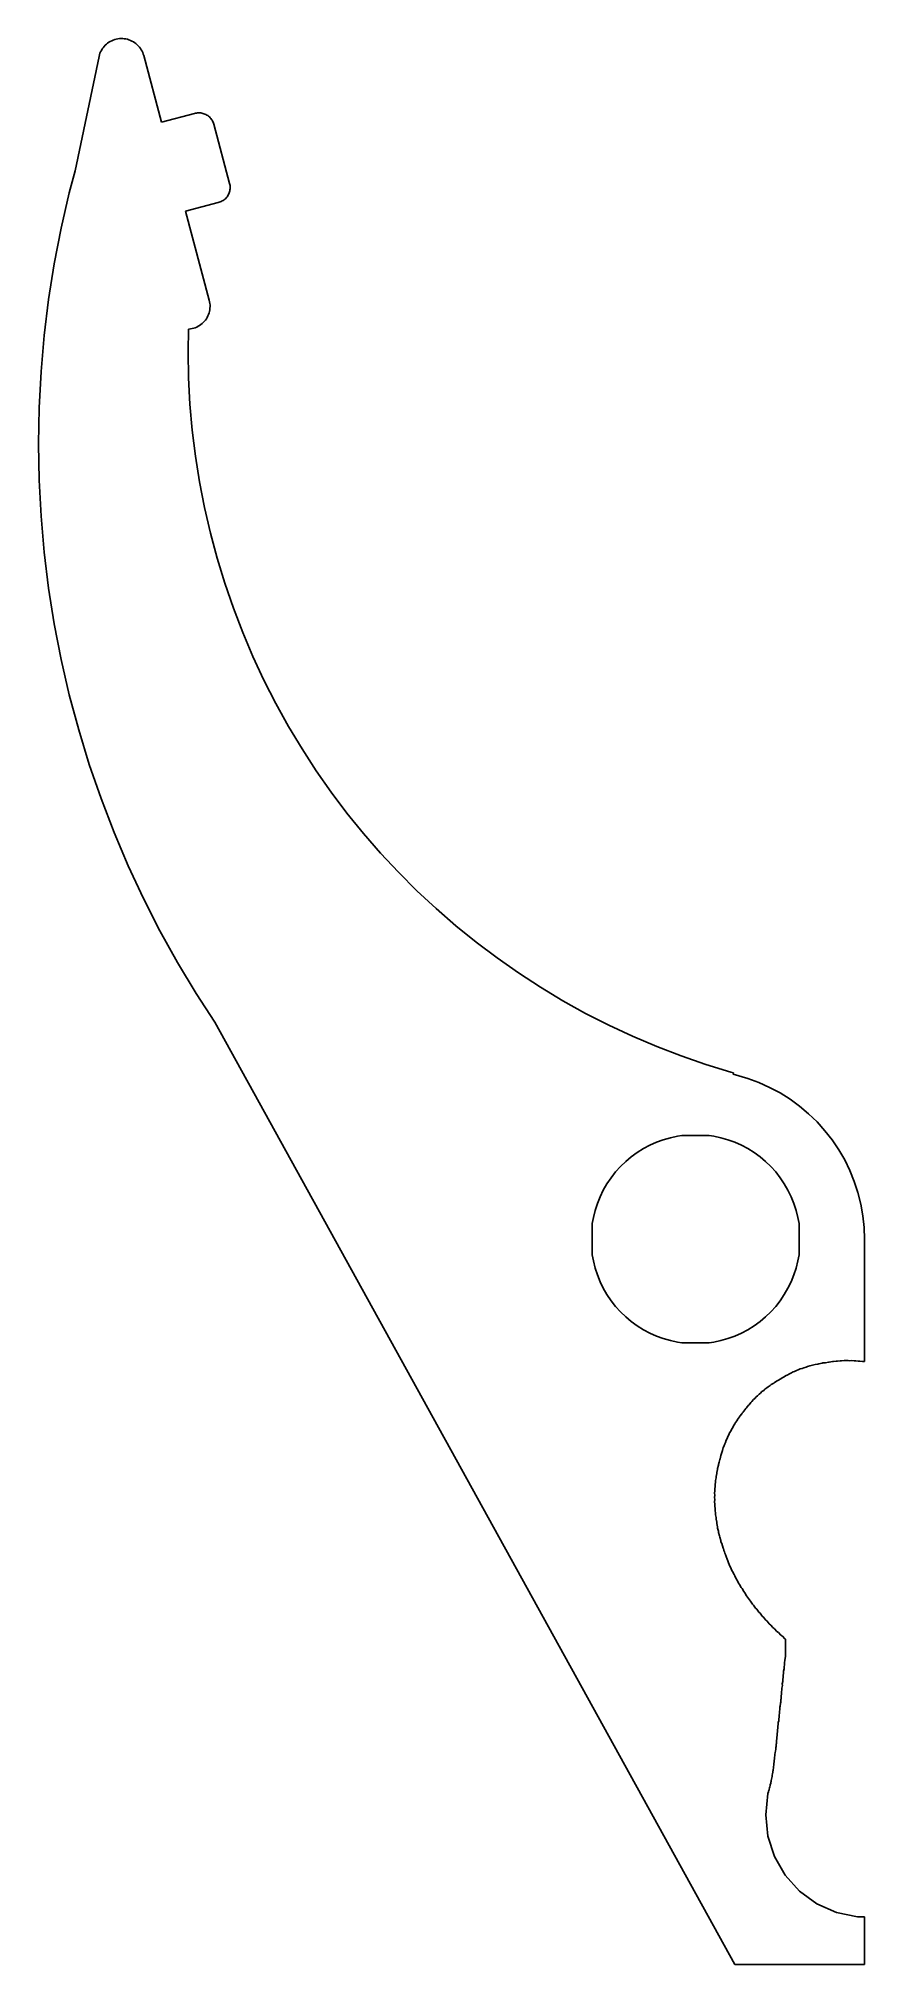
# Model space of a CAD drawing. Header units: metres. Extents: x -68 to 18, y -76 to 125.
import ezdxf

# ---------------------------------------------------------------- set-up
doc = ezdxf.new("R2010")
doc.units = ezdxf.units.M

msp = doc.modelspace()

# ---------------------------------------------------------------- linework, layer by layer
for p, q in [((-61.4257, 124.566), (-61.5482, 124.452)), ((-61.2955, 124.671), (-61.4257, 124.566)), ((-61.1583, 124.767), (-61.2955, 124.671)), ((-61.0147, 124.854), (-61.1583, 124.767)), ((-60.8654, 124.93), (-61.0147, 124.854)), ((-60.7112, 124.995), (-60.8654, 124.93)), ((-60.5529, 125.05), (-60.7112, 124.995)), ((-60.391, 125.093), (-60.5529, 125.05)), ((-60.2266, 125.125), (-60.391, 125.093)), ((-60.0603, 125.145), (-60.2266, 125.125)), ((-59.893, 125.154), (-60.0603, 125.145)), ((-59.7256, 125.151), (-59.893, 125.154)), ((-59.5587, 125.137), (-59.7256, 125.151)), ((-59.3932, 125.111), (-59.5587, 125.137)), ((-59.23, 125.073), (-59.3932, 125.111)), ((-59.0698, 125.024), (-59.23, 125.073)), ((-58.9134, 124.964), (-59.0698, 125.024)), ((-58.7616, 124.893), (-58.9134, 124.964)), ((-58.6151, 124.812), (-58.7616, 124.893)), ((-58.4746, 124.721), (-58.6151, 124.812)), ((-58.3408, 124.62), (-58.4746, 124.721)), ((-58.2144, 124.51), (-58.3408, 124.62)), ((-58.0959, 124.391), (-58.2144, 124.51)), ((-62.1897, 123.294), (-64.6678, 111.374)), ((-62.1463, 123.456), (-62.1897, 123.294)), ((-62.0918, 123.615), (-62.1463, 123.456)), ((-62.0263, 123.769), (-62.0918, 123.615)), ((-61.9503, 123.918), (-62.0263, 123.769)), ((-61.864, 124.062), (-61.9503, 123.918)), ((-61.7679, 124.199), (-61.864, 124.062)), ((-61.6625, 124.329), (-61.7679, 124.199)), ((-61.5482, 124.452), (-61.6625, 124.329)), ((-57.986, 124.265), (-58.0959, 124.391)), ((-57.8852, 124.131), (-57.986, 124.265)), ((-57.794, 123.991), (-57.8852, 124.131)), ((-57.7127, 123.844), (-57.794, 123.991)), ((-57.642, 123.692), (-57.7127, 123.844)), ((-57.5819, 123.536), (-57.642, 123.692)), ((-57.5329, 123.376), (-57.5819, 123.536)), ((-55.6689, 116.419), (-57.5329, 123.376)), ((-52.2458, 117.337), (-55.6689, 116.419)), ((-52.1379, 117.366), (-52.2458, 117.337)), ((-52.0283, 117.388), (-52.1379, 117.366)), ((-51.9174, 117.401), (-52.0283, 117.388)), ((-51.8059, 117.407), (-51.9174, 117.401)), ((-51.6943, 117.405), (-51.8059, 117.407)), ((-51.583, 117.395), (-51.6943, 117.405)), ((-51.4727, 117.378), (-51.583, 117.395)), ((-51.3639, 117.353), (-51.4727, 117.378)), ((-51.2571, 117.32), (-51.3639, 117.353)), ((-51.1528, 117.28), (-51.2571, 117.32)), ((-51.0516, 117.233), (-51.1528, 117.28)), ((-50.9539, 117.179), (-51.0516, 117.233)), ((-50.8603, 117.118), (-50.9539, 117.179)), ((-50.7711, 117.051), (-50.8603, 117.118)), ((-50.6868, 116.978), (-50.7711, 117.051)), ((-50.6078, 116.899), (-50.6868, 116.978)), ((-50.5346, 116.814), (-50.6078, 116.899)), ((-50.4674, 116.725), (-50.5346, 116.814)), ((-50.4065, 116.631), (-50.4674, 116.725)), ((-50.3524, 116.534), (-50.4065, 116.631)), ((-50.3052, 116.433), (-50.3524, 116.534)), ((-50.2652, 116.328), (-50.3052, 116.433)), ((-50.2325, 116.221), (-50.2652, 116.328)), ((-48.5761, 110.04), (-50.2325, 116.221)), ((-64.6705, 111.36), (-65.289, 109.052)), ((-64.6678, 111.374), (-64.6705, 111.36)), ((-65.289, 109.052), (-66.1378, 105.375)), ((-49.1587, 108.348), (-49.0719, 108.418)), ((-49.0719, 108.418), (-48.9902, 108.494)), ((-48.9902, 108.494), (-48.914, 108.576)), ((-48.914, 108.576), (-48.8437, 108.663)), ((-48.8437, 108.663), (-48.7797, 108.754)), ((-48.7797, 108.754), (-48.7222, 108.85)), ((-48.7222, 108.85), (-48.6715, 108.949)), ((-48.6715, 108.949), (-48.6278, 109.052)), ((-48.6278, 109.052), (-48.5915, 109.158)), ((-48.5915, 109.158), (-48.5626, 109.266)), ((-48.551, 109.931), (-48.5761, 110.04)), ((-48.5626, 109.266), (-48.5413, 109.375)), ((-48.5335, 109.82), (-48.551, 109.931)), ((-48.5413, 109.375), (-48.5276, 109.486)), ((-48.5238, 109.709), (-48.5335, 109.82)), ((-48.5276, 109.486), (-48.5218, 109.598)), ((-48.5218, 109.598), (-48.5238, 109.709)), ((-53.1853, 107.15), (-49.7616, 108.066)), ((-50.7001, 97.8753), (-53.1853, 107.15)), ((-49.7616, 108.066), (-49.6538, 108.095)), ((-49.6538, 108.095), (-49.5482, 108.132)), ((-49.5482, 108.132), (-49.4454, 108.175)), ((-49.4454, 108.175), (-49.3459, 108.226)), ((-49.3459, 108.226), (-49.2501, 108.284)), ((-49.2501, 108.284), (-49.1587, 108.348)), ((-66.1378, 105.375), (-66.8577, 101.671)), ((-66.8577, 101.671), (-67.448, 97.9446)), ((-67.448, 97.9446), (-67.9078, 94.1995)), ((-50.8432, 96.2399), (-50.7777, 96.3941)), ((-50.7777, 96.3941), (-50.7232, 96.5525)), ((-50.7232, 96.5525), (-50.6799, 96.7143)), ((-50.6624, 97.7121), (-50.7001, 97.8753)), ((-50.6799, 96.7143), (-50.6479, 96.8787)), ((-50.6362, 97.5467), (-50.6624, 97.7121)), ((-50.6479, 96.8787), (-50.6275, 97.045)), ((-50.6216, 97.3798), (-50.6362, 97.5467)), ((-50.6275, 97.045), (-50.6187, 97.2123)), ((-50.6187, 97.2123), (-50.6216, 97.3798)), ((-52.9, 92.5), (-52.8588, 94.8607)), ((-52.8588, 94.8607), (-52.8092, 94.8633)), ((-52.8092, 94.8633), (-52.6429, 94.8837)), ((-52.6429, 94.8837), (-52.4785, 94.9157)), ((-52.4785, 94.9157), (-52.3166, 94.959)), ((-52.3166, 94.959), (-52.1583, 95.0136)), ((-52.1583, 95.0136), (-52.0041, 95.079)), ((-52.0041, 95.079), (-51.8548, 95.1551)), ((-51.8548, 95.1551), (-51.7112, 95.2414)), ((-51.7112, 95.2414), (-51.574, 95.3374)), ((-51.574, 95.3374), (-51.4438, 95.4429)), ((-51.4438, 95.4429), (-51.3213, 95.5571)), ((-51.3213, 95.5571), (-51.207, 95.6796)), ((-51.207, 95.6796), (-51.1016, 95.8098)), ((-51.1016, 95.8098), (-51.0055, 95.947)), ((-51.0055, 95.947), (-50.9193, 96.0906)), ((-50.9193, 96.0906), (-50.8432, 96.2399)), ((-67.9078, 94.1995), (-68.2367, 90.4407)), ((-52.8524, 89.7743), (-52.9, 92.5)), ((-68.2367, 90.4407), (-68.4341, 86.6726)), ((-52.7098, 87.052), (-52.8524, 89.7743)), ((-68.4341, 86.6726), (-68.5, 82.9)), ((-52.4722, 84.3363), (-52.7098, 87.052)), ((-52.1399, 81.6306), (-52.4722, 84.3363)), ((-68.5, 82.9), (-68.4341, 79.1274)), ((-51.7135, 78.9381), (-52.1399, 81.6306)), ((-68.4341, 79.1274), (-68.2367, 75.3593)), ((-51.1933, 76.2621), (-51.7135, 78.9381)), ((-68.2367, 75.3593), (-67.9078, 71.6005)), ((-50.5801, 73.6059), (-51.1933, 76.2621)), ((-49.8745, 70.9727), (-50.5801, 73.6059)), ((-67.9078, 71.6005), (-67.448, 67.8554)), ((-49.0775, 68.3658), (-49.8745, 70.9727)), ((-48.19, 65.7882), (-49.0775, 68.3658)), ((-67.448, 67.8554), (-66.8577, 64.1286)), ((-47.2131, 63.2432), (-48.19, 65.7882)), ((-66.8577, 64.1286), (-66.1378, 60.4247)), ((-46.1479, 60.7339), (-47.2131, 63.2432)), ((-66.1378, 60.4247), (-65.289, 56.7482)), ((-44.9958, 58.2632), (-46.1479, 60.7339)), ((-43.7582, 55.8343), (-44.9958, 58.2632)), ((-65.289, 56.7482), (-64.3124, 53.1036)), ((-42.4366, 53.45), (-43.7582, 55.8343)), ((-64.3124, 53.1036), (-63.2092, 49.4953)), ((-41.0326, 51.1133), (-42.4366, 53.45)), ((-39.5478, 48.827), (-41.0326, 51.1133)), ((-63.2092, 49.4953), (-61.9808, 45.9276)), ((-37.9842, 46.594), (-39.5478, 48.827)), ((-36.3436, 44.4168), (-37.9842, 46.594)), ((-61.9808, 45.9276), (-60.6286, 42.405)), ((-34.6281, 42.2983), (-36.3436, 44.4168)), ((-60.6286, 42.405), (-59.1543, 38.9318)), ((-32.8396, 40.2409), (-34.6281, 42.2983)), ((-30.9804, 38.2472), (-32.8396, 40.2409)), ((-59.1543, 38.9318), (-57.5596, 35.5121)), ((-29.0528, 36.3196), (-30.9804, 38.2472)), ((-27.0591, 34.4604), (-29.0528, 36.3196)), ((-57.5596, 35.5121), (-55.8466, 32.1501)), ((-25.0017, 32.6719), (-27.0591, 34.4604)), ((-55.8466, 32.1501), (-54.0173, 28.85)), ((-22.8832, 30.9564), (-25.0017, 32.6719)), ((-20.706, 29.3158), (-22.8832, 30.9564)), ((-54.0173, 28.85), (-52.074, 25.6157)), ((-18.473, 27.7522), (-20.706, 29.3158)), ((-16.1867, 26.2674), (-18.473, 27.7522)), ((-13.85, 24.8634), (-16.1867, 26.2674)), ((-52.074, 25.6157), (-50.1351, 22.6301)), ((-11.4657, 23.5418), (-13.85, 24.8634)), ((-50.1351, 22.6301), (4.1, -75.6)), ((-9.03679, 22.3042), (-11.4657, 23.5418)), ((-6.56613, 21.1521), (-9.03679, 22.3042)), ((-4.05677, 20.0869), (-6.56613, 21.1521)), ((-1.51177, 19.11), (-4.05677, 20.0869)), ((1.06577, 18.2225), (-1.51177, 19.11)), ((3.67272, 17.4255), (1.06577, 18.2225)), ((3.95974, 17.3486), (3.67272, 17.4255)), ((3.92145, 17.2057), (3.95974, 17.3486)), ((5.4387, 16.7386), (3.92145, 17.2057)), ((6.59308, 16.3184), (5.4387, 16.7386)), ((7.71533, 15.8188), (6.59308, 16.3184)), ((8.8, 15.242), (7.71533, 15.8188)), ((9.84179, 14.5911), (8.8, 15.242)), ((10.8356, 13.869), (9.84179, 14.5911)), ((11.7767, 13.0793), (10.8356, 13.869)), ((12.6604, 12.226), (11.7767, 13.0793)), ((13.4824, 11.3131), (12.6604, 12.226)), ((-4.77824, 9.79685), (-4.08321, 10.1063)), ((-4.08321, 10.1063), (-3.36829, 10.3665)), ((-3.36829, 10.3665), (-2.63695, 10.5762)), ((-2.63695, 10.5762), (-1.89277, 10.7344)), ((-1.89277, 10.7344), (-1.42603, 10.8)), ((-1.42603, 10.8), (1.42603, 10.8)), ((1.42603, 10.8), (1.89277, 10.7344)), ((1.89277, 10.7344), (2.63695, 10.5762)), ((2.63695, 10.5762), (3.36829, 10.3665)), ((3.36829, 10.3665), (4.08321, 10.1063)), ((4.08321, 10.1063), (4.77824, 9.79685)), ((14.2387, 10.345), (13.4824, 11.3131)), ((14.9256, 9.32658), (14.2387, 10.345)), ((-7.8408, 7.57178), (-7.29352, 8.10028)), ((-7.29352, 8.10028), (-6.71071, 8.58932)), ((-6.71071, 8.58932), (-6.0952, 9.03651)), ((-6.0952, 9.03651), (-5.45, 9.43968)), ((-5.45, 9.43968), (-4.77824, 9.79685)), ((4.77824, 9.79685), (5.45, 9.43968)), ((5.45, 9.43968), (6.0952, 9.03651)), ((6.0952, 9.03651), (6.71071, 8.58932)), ((6.71071, 8.58932), (7.29352, 8.10028)), ((7.29352, 8.10028), (7.8408, 7.57178)), ((15.5399, 8.2627), (14.9256, 9.32658)), ((16.0784, 7.15856), (15.5399, 8.2627)), ((-9.24372, 5.77612), (-8.81828, 6.40686)), ((-8.81828, 6.40686), (-8.34988, 7.00638)), ((-8.34988, 7.00638), (-7.8408, 7.57178)), ((7.8408, 7.57178), (8.34988, 7.00638)), ((8.34988, 7.00638), (8.81828, 6.40686)), ((8.81828, 6.40686), (9.24372, 5.77612)), ((16.5386, 6.01955), (16.0784, 7.15856)), ((-10.2426, 3.72802), (-9.95765, 4.43343)), ((-9.95765, 4.43343), (-9.62413, 5.11724)), ((-9.62413, 5.11724), (-9.24372, 5.77612)), ((9.24372, 5.77612), (9.62413, 5.11724)), ((9.62413, 5.11724), (9.95765, 4.43343)), ((9.95765, 4.43343), (10.2426, 3.72802)), ((16.9182, 4.85122), (16.5386, 6.01955)), ((17.2154, 3.65925), (16.9182, 4.85122)), ((-10.775, 1.6243), (-10.6618, 2.26624)), ((-10.6618, 2.26624), (-10.4778, 3.00445)), ((-10.4778, 3.00445), (-10.2426, 3.72802)), ((10.2426, 3.72802), (10.4778, 3.00445)), ((10.4778, 3.00445), (10.6618, 2.26624)), ((10.6618, 2.26624), (10.775, 1.6243)), ((17.4287, 2.44945), (17.2154, 3.65925)), ((17.5571, 1.22771), (17.4287, 2.44945)), ((-10.775, -1.6243), (-10.775, 1.6243)), ((10.775, 1.6243), (10.775, -1.6243)), ((17.6, 0), (17.5571, 1.22771)), ((17.6, -12.7631), (17.6, 0)), ((-10.6618, -2.26624), (-10.775, -1.6243)), ((10.775, -1.6243), (10.6618, -2.26624)), ((-10.4778, -3.00445), (-10.6618, -2.26624)), ((-10.2426, -3.72802), (-10.4778, -3.00445)), ((-9.95765, -4.43343), (-10.2426, -3.72802)), ((10.2426, -3.72802), (9.95765, -4.43343)), ((10.4778, -3.00445), (10.2426, -3.72802)), ((10.6618, -2.26624), (10.4778, -3.00445)), ((-9.62413, -5.11724), (-9.95765, -4.43343)), ((-9.24372, -5.77612), (-9.62413, -5.11724)), ((-8.81828, -6.40686), (-9.24372, -5.77612)), ((9.24372, -5.77612), (8.81828, -6.40686)), ((9.62413, -5.11724), (9.24372, -5.77612)), ((9.95765, -4.43343), (9.62413, -5.11724)), ((-8.34988, -7.00638), (-8.81828, -6.40686)), ((-7.8408, -7.57178), (-8.34988, -7.00638)), ((-7.29352, -8.10028), (-7.8408, -7.57178)), ((7.8408, -7.57178), (7.29352, -8.10028)), ((8.34988, -7.00638), (7.8408, -7.57178)), ((8.81828, -6.40686), (8.34988, -7.00638)), ((-6.71071, -8.58932), (-7.29352, -8.10028)), ((-6.0952, -9.03651), (-6.71071, -8.58932)), ((-5.45, -9.43968), (-6.0952, -9.03651)), ((-4.77824, -9.79685), (-5.45, -9.43968)), ((-4.08321, -10.1063), (-4.77824, -9.79685)), ((4.77824, -9.79685), (4.08321, -10.1063)), ((5.45, -9.43968), (4.77824, -9.79685)), ((6.0952, -9.03651), (5.45, -9.43968)), ((6.71071, -8.58932), (6.0952, -9.03651)), ((7.29352, -8.10028), (6.71071, -8.58932)), ((-3.36829, -10.3665), (-4.08321, -10.1063)), ((-2.63695, -10.5762), (-3.36829, -10.3665)), ((-1.89277, -10.7344), (-2.63695, -10.5762)), ((-1.42603, -10.8), (-1.89277, -10.7344)), ((1.42603, -10.8), (-1.42603, -10.8)), ((1.89277, -10.7344), (1.42603, -10.8)), ((2.63695, -10.5762), (1.89277, -10.7344)), ((3.36829, -10.3665), (2.63695, -10.5762)), ((4.08321, -10.1063), (3.36829, -10.3665)), ((9.54234, -14.1673), (9.79601, -14.0169)), ((9.79601, -14.0169), (9.92195, -13.9743)), ((9.92195, -13.9743), (10.1576, -13.8419)), ((10.1576, -13.8419), (10.3085, -13.7948)), ((10.3085, -13.7948), (10.5256, -13.6794)), ((10.5256, -13.6794), (10.7015, -13.6289)), ((10.7015, -13.6289), (10.8995, -13.5295)), ((10.8995, -13.5295), (11.1007, -13.4768)), ((11.1007, -13.4768), (11.279, -13.3924)), ((11.279, -13.3924), (11.5057, -13.3387)), ((11.5057, -13.3387), (11.6638, -13.2683)), ((11.6638, -13.2683), (11.9161, -13.2147)), ((11.9161, -13.2147), (12.0537, -13.1572)), ((12.0537, -13.1572), (12.3316, -13.1049)), ((12.3316, -13.1049), (12.4482, -13.0593)), ((12.4482, -13.0593), (12.7518, -13.0094)), ((12.7518, -13.0094), (12.8471, -12.9747)), ((12.8471, -12.9747), (13.1763, -12.9285)), ((13.1763, -12.9285), (13.25, -12.9036)), ((13.25, -12.9036), (13.4307, -12.8825)), ((13.4307, -12.8825), (13.4556, -12.8766)), ((13.4556, -12.8766), (13.4876, -12.8758)), ((13.4876, -12.8758), (13.538, -12.8699)), ((13.538, -12.8699), (13.8519, -12.8032)), ((13.8519, -12.8032), (13.9332, -12.8032)), ((13.9332, -12.8032), (14.252, -12.7432)), ((14.252, -12.7432), (14.357, -12.7456)), ((14.357, -12.7456), (14.6555, -12.6965)), ((14.6555, -12.6965), (14.784, -12.7025)), ((14.784, -12.7025), (15.0623, -12.6634)), ((15.0623, -12.6634), (15.2139, -12.674)), ((15.2139, -12.674), (15.4718, -12.6439)), ((15.4718, -12.6439), (15.6463, -12.6602)), ((15.6463, -12.6602), (15.8838, -12.638)), ((15.8838, -12.638), (16.0808, -12.6611)), ((16.0808, -12.6611), (16.2979, -12.6459)), ((16.2979, -12.6459), (16.5171, -12.6767)), ((16.5171, -12.6767), (16.7138, -12.6675)), ((16.7138, -12.6675), (16.9546, -12.7071)), ((16.9546, -12.7071), (17.1311, -12.703)), ((17.1311, -12.703), (17.3931, -12.7524)), ((17.3931, -12.7524), (17.5495, -12.7524)), ((17.5495, -12.7524), (17.6, -12.7631)), ((6.60881, -16.1531), (6.77618, -16.0315)), ((6.77618, -16.0315), (6.91212, -15.8874)), ((6.91212, -15.8874), (7.10227, -15.7559)), ((7.10227, -15.7559), (7.22394, -15.6328)), ((7.22394, -15.6328), (7.43749, -15.4924)), ((7.43749, -15.4924), (7.54397, -15.3896)), ((7.54397, -15.3896), (7.78152, -15.2411)), ((7.78152, -15.2411), (7.87194, -15.1578)), ((7.87194, -15.1578), (8.13403, -15.0024)), ((8.13403, -15.0024), (8.20755, -14.9377)), ((8.20755, -14.9377), (8.49469, -14.7764)), ((8.49469, -14.7764), (8.55049, -14.7295)), ((8.55049, -14.7295), (8.70598, -14.6469)), ((8.70598, -14.6469), (8.75192, -14.6151)), ((8.75192, -14.6151), (8.8052, -14.5928)), ((8.8052, -14.5928), (9.09284, -14.4036)), ((9.09284, -14.4036), (9.16997, -14.3735)), ((9.16997, -14.3735), (9.44098, -14.2042)), ((9.44098, -14.2042), (9.54234, -14.1673)), ((4.85658, -18.1264), (4.94586, -18.0225)), ((4.94586, -18.0225), (4.98274, -17.9678)), ((4.98274, -17.9678), (5.0285, -17.9236)), ((5.0285, -17.9236), (5.22937, -17.6403)), ((5.22937, -17.6403), (5.29345, -17.5812)), ((5.29345, -17.5812), (5.48609, -17.3225)), ((5.48609, -17.3225), (5.56931, -17.2493)), ((5.56931, -17.2493), (5.75265, -17.0146)), ((5.75265, -17.0146), (5.8558, -16.9281)), ((5.8558, -16.9281), (6.0288, -16.7169)), ((6.0288, -16.7169), (6.15264, -16.6179)), ((6.15264, -16.6179), (6.31428, -16.4297)), ((6.31428, -16.4297), (6.45953, -16.3189)), ((6.45953, -16.3189), (6.60881, -16.1531)), ((3.53908, -20.1879), (3.66098, -19.9978)), ((3.66098, -19.9978), (3.73188, -19.8223)), ((3.73188, -19.8223), (3.8699, -19.6177)), ((3.8699, -19.6177), (3.93569, -19.4652)), ((3.93569, -19.4652), (4.09072, -19.2465)), ((4.09072, -19.2465), (4.1503, -19.1168)), ((4.1503, -19.1168), (4.32318, -18.8845)), ((4.32318, -18.8845), (4.37547, -18.7773)), ((4.37547, -18.7773), (4.56706, -18.5321)), ((4.56706, -18.5321), (4.61098, -18.4471)), ((4.61098, -18.4471), (4.8221, -18.1895)), ((4.8221, -18.1895), (4.85658, -18.1264)), ((2.7477, -22.1329), (2.80234, -22.0209)), ((2.80234, -22.0209), (2.8823, -21.7293)), ((2.8823, -21.7293), (2.94859, -21.601)), ((2.94859, -21.601), (3.02893, -21.3326)), ((3.02893, -21.3326), (3.10777, -21.1884)), ((3.10777, -21.1884), (3.18741, -20.9434)), ((3.18741, -20.9434), (3.2797, -20.7835)), ((3.2797, -20.7835), (3.35752, -20.5617)), ((3.35752, -20.5617), (3.46417, -20.3865)), ((3.46417, -20.3865), (3.53908, -20.1879)), ((2.20654, -24.3034), (2.28479, -23.9895)), ((2.28479, -23.9895), (2.29079, -23.8865)), ((2.29079, -23.8865), (2.38056, -23.5591)), ((2.38056, -23.5591), (2.38738, -23.4756)), ((2.38738, -23.4756), (2.46186, -23.2268)), ((2.46186, -23.2268), (2.51531, -22.9601)), ((2.51531, -22.9601), (2.54939, -22.8811)), ((2.54939, -22.8811), (2.62531, -22.5433)), ((2.62531, -22.5433), (2.66922, -22.4477)), ((2.66922, -22.4477), (2.7477, -22.1329)), ((1.99607, -26.0232), (2.03563, -25.7636)), ((2.00744, -26.2184), (1.99607, -26.0232)), ((2.02943, -25.586), (2.07758, -25.3129)), ((2.03563, -25.7636), (2.02943, -25.586)), ((2.07572, -25.1534), (2.13317, -24.8668)), ((2.07758, -25.3129), (2.07572, -25.1534)), ((2.13317, -24.8668), (2.13481, -24.7258)), ((2.13481, -24.7258), (2.20228, -24.4255)), ((2.20228, -24.4255), (2.20654, -24.3034)), ((1.96861, -26.9101), (1.9931, -26.6771)), ((1.9927, -27.1393), (1.96861, -26.9101)), ((1.97474, -27.3593), (1.9927, -27.1393)), ((2.00632, -27.6047), (1.97474, -27.3593)), ((1.97575, -26.4647), (2.00744, -26.2184)), ((1.9931, -26.6771), (1.97575, -26.4647)), ((1.99426, -27.8118), (2.00632, -27.6047)), ((2.03404, -28.0728), (1.99426, -27.8118)), ((2.02725, -28.2672), (2.03404, -28.0728)), ((2.07593, -28.5433), (2.02725, -28.2672)), ((2.07381, -28.7254), (2.07593, -28.5433)), ((2.13203, -29.0159), (2.07381, -28.7254)), ((2.13401, -29.1859), (2.13203, -29.0159)), ((2.2024, -29.4901), (2.13401, -29.1859)), ((2.20792, -29.6483), (2.2024, -29.4901)), ((2.28707, -29.9658), (2.20792, -29.6483)), ((2.29561, -30.1125), (2.28707, -29.9658)), ((2.38607, -30.4424), (2.29561, -30.1125)), ((2.39713, -30.578), (2.38607, -30.4424)), ((2.49942, -30.9196), (2.39713, -30.578)), ((2.51254, -31.0444), (2.49942, -30.9196)), ((2.62713, -31.3971), (2.51254, -31.0444)), ((2.64186, -31.5115), (2.62713, -31.3971)), ((2.74763, -31.813), (2.64186, -31.5115)), ((2.74908, -31.8188), (2.74763, -31.813)), ((2.75118, -31.8231), (2.74908, -31.8188)), ((2.76922, -31.8745), (2.75118, -31.8231)), ((2.78513, -31.9789), (2.76922, -31.8745)), ((2.86659, -32.1949), (2.78513, -31.9789)), ((2.88713, -32.2698), (2.86659, -32.1949)), ((2.91567, -32.325), (2.88713, -32.2698)), ((2.92566, -32.3515), (2.91567, -32.325)), ((2.94237, -32.4463), (2.92566, -32.3515)), ((2.9968, -32.581), (2.94237, -32.4463)), ((3.03869, -32.7209), (2.9968, -32.581)), ((3.08446, -32.8046), (3.03869, -32.7209)), ((3.10371, -32.8639), (3.08446, -32.8046)), ((3.11361, -32.9133), (3.10371, -32.8639)), ((3.13853, -32.971), (3.11361, -32.9133)), ((3.20378, -33.1718), (3.13853, -32.971)), ((3.25629, -33.2628), (3.20378, -33.1718)), ((3.38242, -33.6223), (3.25629, -33.2628)), ((3.44182, -33.7198), (3.38242, -33.6223)), ((3.5746, -34.0719), (3.44182, -33.7198)), ((3.641, -34.1754), (3.5746, -34.0719)), ((3.78034, -34.5203), (3.641, -34.1754)), ((3.85381, -34.6292), (3.78034, -34.5203)), ((3.9996, -34.9672), (3.85381, -34.6292)), ((4.0802, -35.0809), (3.9996, -34.9672)), ((4.23239, -35.4123), (4.0802, -35.0809)), ((4.32012, -35.5301), (4.23239, -35.4123)), ((4.47866, -35.8552), (4.32012, -35.5301)), ((4.5735, -35.9766), (4.47866, -35.8552)), ((4.73839, -36.2956), (4.5735, -35.9766)), ((4.84028, -36.4199), (4.73839, -36.2956)), ((5.01153, -36.7332), (4.84028, -36.4199)), ((5.12039, -36.8599), (5.01153, -36.7332)), ((5.29803, -37.1675), (5.12039, -36.8599)), ((5.41373, -37.296), (5.29803, -37.1675)), ((5.59783, -37.5984), (5.41373, -37.296)), ((5.72023, -37.7282), (5.59783, -37.5984)), ((5.91087, -38.0255), (5.72023, -37.7282)), ((6.03977, -38.1559), (5.91087, -38.0255)), ((6.23708, -38.4484), (6.03977, -38.1559)), ((6.37228, -38.579), (6.23708, -38.4484)), ((6.57636, -38.8669), (6.37228, -38.579)), ((6.71762, -38.9971), (6.57636, -38.8669)), ((6.92865, -39.2805), (6.71762, -38.9971)), ((7.07568, -39.4099), (6.92865, -39.2805)), ((7.29382, -39.6891), (7.07568, -39.4099)), ((7.44635, -39.8171), (7.29382, -39.6891)), ((7.6718, -40.0922), (7.44635, -39.8171)), ((7.82948, -40.2184), (7.6718, -40.0922)), ((8.06245, -40.4895), (7.82948, -40.2184)), ((8.22495, -40.6135), (8.06245, -40.4895)), ((8.46567, -40.8808), (8.22495, -40.6135)), ((8.63261, -41.0021), (8.46567, -40.8808)), ((8.88132, -41.2657), (8.63261, -41.0021)), ((9.05231, -41.384), (8.88132, -41.2657)), ((9.30927, -41.6439), (9.05231, -41.384)), ((9.36, -41.6773), (9.30927, -41.6439)), ((9.36, -42), (9.36, -41.6773)), ((9.36, -43.5096), (9.36, -42)), ((9.2642, -44.3667), (9.27009, -44.1138)), ((9.27009, -44.1138), (9.31354, -43.9305)), ((9.31354, -43.9305), (9.32307, -43.6578)), ((9.32307, -43.6578), (9.36, -43.5096)), ((9.0352, -46.3531), (9.0823, -46.086)), ((9.07822, -45.9109), (9.12546, -45.6601)), ((9.0823, -46.086), (9.07822, -45.9109)), ((9.1232, -45.4658), (9.17017, -45.2315)), ((9.12546, -45.6601), (9.1232, -45.4658)), ((9.17017, -45.0179), (9.21641, -44.8003)), ((9.17017, -45.2315), (9.17017, -45.0179)), ((9.21641, -44.8003), (9.21912, -44.5672)), ((9.21912, -44.5672), (9.2642, -44.3667)), ((8.86888, -48.2714), (8.89018, -47.9667)), ((8.89018, -47.9667), (8.90569, -47.9127)), ((8.90569, -47.9127), (8.92489, -47.7635)), ((8.91781, -47.6623), (8.96196, -47.3482)), ((8.92489, -47.7635), (8.91781, -47.6623)), ((8.95501, -47.2289), (9.00055, -46.9301)), ((8.96196, -47.3482), (8.95501, -47.2289)), ((8.99414, -46.7925), (9.04066, -46.5094)), ((9.00055, -46.9301), (8.99414, -46.7925)), ((9.04066, -46.5094), (9.0352, -46.3531)), ((8.65463, -50.1969), (8.65709, -49.9856)), ((8.65709, -49.9856), (8.69487, -49.8175)), ((8.69487, -49.8175), (8.70021, -49.588)), ((8.70021, -49.588), (8.7364, -49.4353)), ((8.7364, -49.4353), (8.74507, -49.1872)), ((8.74507, -49.1872), (8.77925, -49.0501)), ((8.77925, -49.0501), (8.79167, -48.7834)), ((8.79167, -48.7834), (8.8234, -48.6622)), ((8.8234, -48.6622), (8.84004, -48.3766)), ((8.84004, -48.3766), (8.86888, -48.2714)), ((8.43388, -52.3044), (8.47269, -52.0497)), ((8.46693, -51.9261), (8.50653, -51.6851)), ((8.47269, -52.0497), (8.46693, -51.9261)), ((8.50162, -51.5445), (8.54164, -51.3175)), ((8.50653, -51.6851), (8.50162, -51.5445)), ((8.53796, -51.1596), (8.57802, -50.9469)), ((8.54164, -51.3175), (8.53796, -51.1596)), ((8.57598, -50.7715), (8.61568, -50.5734)), ((8.57802, -50.9469), (8.57598, -50.7715)), ((8.61568, -50.3801), (8.65463, -50.1969)), ((8.61568, -50.5734), (8.61568, -50.3801)), ((8.18442, -54.3357), (8.22129, -54.1717)), ((8.22129, -54.1717), (8.22527, -54.0004)), ((8.22527, -54.0004), (8.26096, -53.8498)), ((8.26096, -53.8498), (8.26753, -53.6616)), ((8.26753, -53.6616), (8.30165, -53.5247)), ((8.30165, -53.5247), (8.31121, -53.3194)), ((8.31121, -53.3194), (8.34336, -53.1966)), ((8.34336, -53.1966), (8.35633, -52.9739)), ((8.35633, -52.9739), (8.38611, -52.8653)), ((8.38611, -52.8653), (8.40291, -52.6251)), ((8.40291, -52.6251), (8.41695, -52.5761)), ((8.41695, -52.5761), (8.43903, -52.419)), ((8.43992, -52.4081), (8.43388, -52.3044)), ((8.43903, -52.419), (8.43992, -52.4081)), ((7.91919, -56.2792), (7.92894, -56.1399)), ((7.92894, -56.1399), (7.96646, -56.009)), ((7.96646, -56.009), (7.97915, -55.8535)), ((7.97915, -55.8535), (8.01445, -55.7356)), ((8.01445, -55.7356), (8.0305, -55.5637)), ((8.0305, -55.5637), (8.06318, -55.459)), ((8.06318, -55.459), (8.07148, -55.3801)), ((8.0701, -55.321), (8.10827, -55.1184)), ((8.07148, -55.3801), (8.0701, -55.321)), ((8.10685, -54.9961), (8.14495, -54.806)), ((8.10827, -55.1184), (8.10685, -54.9961)), ((8.14495, -54.6677), (8.18262, -54.4904)), ((8.14495, -54.806), (8.14495, -54.6677)), ((8.18262, -54.4904), (8.18442, -54.3357)), ((7.3, -60), (7.53382, -57.7753)), ((7.53382, -57.7753), (7.58773, -57.6094)), ((7.58773, -57.6094), (7.59502, -57.5471)), ((7.59502, -57.5471), (7.64702, -57.3932)), ((7.64702, -57.3932), (7.65704, -57.3153)), ((7.65704, -57.3153), (7.70674, -57.1736)), ((7.70674, -57.1736), (7.7199, -57.0799)), ((7.7199, -57.0799), (7.7669, -56.9508)), ((7.7669, -56.9508), (7.78362, -56.8411)), ((7.78362, -56.8411), (7.82752, -56.7247)), ((7.82752, -56.7247), (7.84822, -56.5988)), ((7.84822, -56.5988), (7.87333, -56.5345)), ((7.87333, -56.5345), (7.87984, -56.4227)), ((7.87984, -56.4227), (7.91919, -56.2792)), ((7.53382, -62.2247), (7.3, -60)), ((7.3, -60), (7.3, -60)), ((7.3, -60), (7.3, -60)), ((8.22506, -64.3521), (7.53382, -62.2247)), ((7.53382, -62.2247), (7.53382, -62.2247)), ((9.34352, -66.2893), (8.22506, -64.3521)), ((10.8403, -67.9516), (9.34352, -66.2893)), ((12.65, -69.2665), (10.8403, -67.9516)), ((14.6935, -70.1763), (12.65, -69.2665)), ((16.8815, -70.6414), (14.6935, -70.1763)), ((17.6, -70.6414), (16.8815, -70.6414)), ((17.6, -75.6), (17.6, -70.6414)), ((4.1, -75.6), (17.6, -75.6))]:
    msp.add_line(p, q)

doc.saveas('drawing.dxf')
